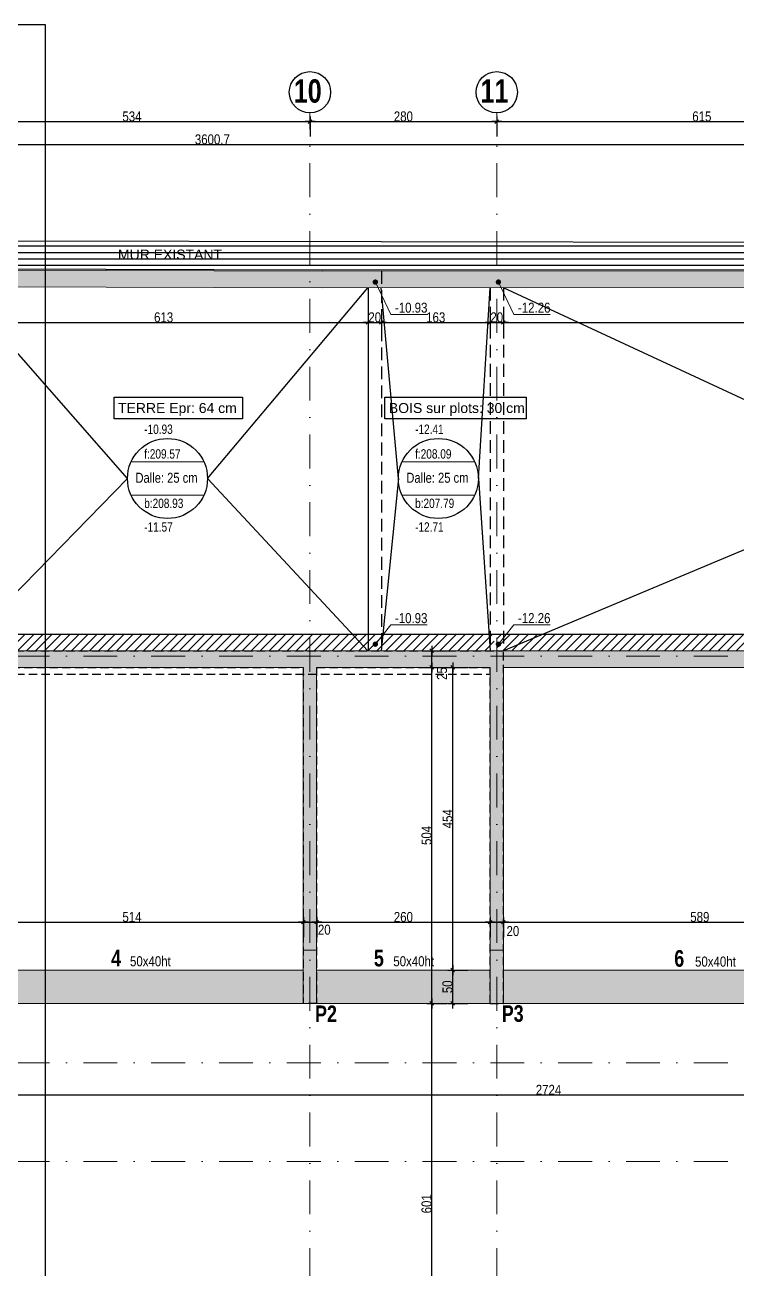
# Model space of a CAD drawing. Header units: centimetres. Extents: x 27441 to 36330, y -3271 to 929.
# Drawn here: x 31793 to 32861, y -937 to 929 of the extents above; entities that cross this region are included whole.
import ezdxf
from ezdxf.enums import TextEntityAlignment as Align

# ---------------------------------------------------------------- set-up
doc = ezdxf.new("R2010")
doc.units = ezdxf.units.CM
doc.header["$PDMODE"] = 1
doc.header["$PDSIZE"] = -2
doc.linetypes.add('CACHEX2', pattern=[19.05, 12.7, -6.35])
doc.linetypes.add('TIRETPTX2', pattern=[50.8, 25.4, -12.7, 0, -12.7])
for name, color, linetype in [('01_cote_gen', 4, 'Continuous'), ('01_linteaux', 2, 'Continuous'), ('01_murs_sup', 2, 'CACHEX2'), ('01_poch_BN', 9, 'Continuous'), ('01_poch_murs', 253, 'Continuous'), ('01_poch_poteaux', 250, 'Continuous'), ('01_texte', 230, 'Continuous'), ('AA_COTES', 2, 'Continuous')]:
    doc.layers.add(name, color=color, linetype=linetype)
for name, color, linetype, lineweight in [('01_murs_coup', 5, 'Continuous', 60), ('01_PIEUX', 5, 'Continuous', 60), ('01_tram_axes', 2, 'TIRETPTX2', 9)]:
    doc.layers.add(name, color=color, linetype=linetype, lineweight=lineweight)
doc.styles.add('ARIAL NA', font='ARIALN.TTF')
doc.styles.add('Arial Narrow', font='ARIALN.TTF')
doc.styles.add('Eurostile', font='')
doc.styles.add('impact', font='impact.ttf')
doc.styles.add('MATTE_TXT', font='arial.ttf')
doc.styles.add('STYLE2', font='ARIALN.TTF')
doc.styles.get('Eurostile').set_extended_font_data('Eurostile')
doc.dimstyles.new('JB50', dxfattribs={"dimscale": 0.1, "dimtxt": 150, "dimasz": 15, "dimexe": 0.1, "dimexo": 0.1, "dimgap": 0.09, "dimtad": 1, "dimdec": 1, "dimdsep": 46, "dimtxsty": 'STYLE2', "dimblk1": 'BOND_G', "dimblk2": 'BOND_D', "dimsah": 1, "dimcen": 1.5, "dimdle": 0.01, "dimse1": 1, "dimse2": 1, "dimclrd": 4, "dimclre": 2, "dimclrt": 6, "dimazin": 2, "dimtfac": 2.333333, "dimtdec": 1, "dimtix": 1, "dimtmove": 2, "dimatfit": 3, "dimldrblk": 'BOND_G', "dimfxl": 1, "dimtolj": 1, "dimtzin": 0, "dimarcsym": 0})

# ---------------------------------------------------------------- blocks, each defined once
blk = doc.blocks.new('BOND_G')
at = {"layer": 'AA_COTES', "color": 0}
for p, q in [((0, -5), (0, 15)), ((5, 0), (-5, 0)), ((1.8, 1.8), (-1.8, -1.8))]:
    blk.add_line(p, q, dxfattribs=at)
blk = doc.blocks.new('BOND_D')
at = {"layer": 'AA_COTES', "color": 0}
for p, q in [((5, 0), (-5, 0)), ((-1.8, -1.8), (1.8, 1.8)), ((0, 5), (0, -15))]:
    blk.add_line(p, q, dxfattribs=at)
blk = doc.blocks.new('*D956')
at = {"layer": '01_cote_gen', "color": 4, "lineweight": -2, "transparency": 16777216}
blk.add_line((32502.5, 784.3), (33114.5, 784.3), dxfattribs=at)
at = {"layer": 'Defpoints', "color": 0, "lineweight": 0, "transparency": 16777216}
for p in [(33116, 784.3), (32501, 705), (33116, 681.3)]:
    blk.add_point(p, dxfattribs=at)
at = {"layer": '01_cote_gen', "color": 4, "lineweight": -2, "transparency": 16777216, "xscale": 1.5, "yscale": 1.5, "zscale": 1.5, "rotation": 180}
blk.add_blockref('BOND_G', (32501, 784.3), dxfattribs=at)
at = {"layer": '01_cote_gen', "color": 4, "lineweight": -2, "transparency": 16777216, "xscale": 1.5, "yscale": 1.5, "zscale": 1.5}
blk.add_blockref('BOND_D', (33116, 784.3), dxfattribs=at)
at = {"layer": '01_cote_gen', "color": 6, "transparency": 16777216, "insert": (32808.5, 791.9), "char_height": 15, "attachment_point": 5, "style": 'STYLE2'}
blk.add_mtext('\\A1;615', dxfattribs=at)
blk = doc.blocks.new('*D957')
at = {"layer": '01_cote_gen', "color": 4, "lineweight": -2, "transparency": 16777216}
blk.add_line((32222.5, 784.3), (32499.5, 784.3), dxfattribs=at)
at = {"layer": 'Defpoints', "color": 0, "lineweight": 0, "transparency": 16777216}
for p in [(32501, 784.3), (32221, 709.7), (32501, 709.7)]:
    blk.add_point(p, dxfattribs=at)
at = {"layer": '01_cote_gen', "color": 4, "lineweight": -2, "transparency": 16777216, "xscale": 1.5, "yscale": 1.5, "zscale": 1.5, "rotation": 180}
blk.add_blockref('BOND_G', (32221, 784.3), dxfattribs=at)
at = {"layer": '01_cote_gen', "color": 4, "lineweight": -2, "transparency": 16777216, "xscale": 1.5, "yscale": 1.5, "zscale": 1.5}
blk.add_blockref('BOND_D', (32501, 784.3), dxfattribs=at)
at = {"layer": '01_cote_gen', "color": 6, "transparency": 16777216, "insert": (32361, 791.9), "char_height": 15, "attachment_point": 5, "style": 'STYLE2'}
blk.add_mtext('\\A1;280', dxfattribs=at)
blk = doc.blocks.new('*D958')
at = {"layer": '01_cote_gen', "color": 4, "lineweight": -2, "transparency": 16777216}
blk.add_line((31688.5, 784.3), (32219.5, 784.3), dxfattribs=at)
at = {"layer": 'Defpoints', "color": 0, "lineweight": 0, "transparency": 16777216}
for p in [(32221, 784.3), (31687, 669.5), (32221, 669.5)]:
    blk.add_point(p, dxfattribs=at)
at = {"layer": '01_cote_gen', "color": 4, "lineweight": -2, "transparency": 16777216, "xscale": 1.5, "yscale": 1.5, "zscale": 1.5, "rotation": 180}
blk.add_blockref('BOND_G', (31687, 784.3), dxfattribs=at)
at = {"layer": '01_cote_gen', "color": 4, "lineweight": -2, "transparency": 16777216, "xscale": 1.5, "yscale": 1.5, "zscale": 1.5}
blk.add_blockref('BOND_D', (32221, 784.3), dxfattribs=at)
at = {"layer": '01_cote_gen', "color": 6, "transparency": 16777216, "insert": (31954, 791.9), "char_height": 15, "attachment_point": 5, "style": 'STYLE2'}
blk.add_mtext('\\A1;534', dxfattribs=at)
blk = doc.blocks.new('*D975')
at = {"layer": '01_cote_gen', "color": 4, "lineweight": -2, "transparency": 16777216}
blk.add_line((30275.8, 749.9), (33873.5, 749.9), dxfattribs=at)
at = {"layer": 'Defpoints', "color": 0, "lineweight": 0, "transparency": 16777216}
for p in [(33875, 749.9), (30274.3, 562), (33875, 560.8)]:
    blk.add_point(p, dxfattribs=at)
at = {"layer": '01_cote_gen', "color": 4, "lineweight": -2, "transparency": 16777216, "xscale": 1.5, "yscale": 1.5, "zscale": 1.5, "rotation": 180}
blk.add_blockref('BOND_G', (30274.3, 749.9), dxfattribs=at)
at = {"layer": '01_cote_gen', "color": 4, "lineweight": -2, "transparency": 16777216, "xscale": 1.5, "yscale": 1.5, "zscale": 1.5}
blk.add_blockref('BOND_D', (33875, 749.9), dxfattribs=at)
at = {"layer": '01_cote_gen', "color": 6, "lineweight": 0, "transparency": 16777216, "insert": (32074.6, 757.5), "char_height": 15, "attachment_point": 5, "style": 'STYLE2'}
blk.add_mtext('\\A1;3600.7', dxfattribs=at)
blk = doc.blocks.new('*D986')
at = {"layer": '01_cote_gen', "color": 4, "lineweight": -2, "transparency": 16777216}
blk.add_line((31696.5, 482.9), (32306.5, 482.9), dxfattribs=at)
at = {"layer": 'Defpoints', "color": 0, "lineweight": 0, "transparency": 16777216}
for p in [(32308, 482.9), (31695, 443.7), (32308, 412.5)]:
    blk.add_point(p, dxfattribs=at)
at = {"layer": '01_cote_gen', "color": 4, "lineweight": -2, "transparency": 16777216, "xscale": 1.5, "yscale": 1.5, "zscale": 1.5, "rotation": 180}
blk.add_blockref('BOND_G', (31695, 482.9), dxfattribs=at)
at = {"layer": '01_cote_gen', "color": 4, "lineweight": -2, "transparency": 16777216, "xscale": 1.5, "yscale": 1.5, "zscale": 1.5}
blk.add_blockref('BOND_D', (32308, 482.9), dxfattribs=at)
at = {"layer": '01_cote_gen', "color": 6, "lineweight": 0, "transparency": 16777216, "insert": (32001.5, 490.6), "char_height": 15, "attachment_point": 5, "style": 'STYLE2'}
blk.add_mtext('\\A1;613', dxfattribs=at)
blk = doc.blocks.new('*D987')
at = {"layer": '01_cote_gen', "color": 4, "lineweight": -2, "transparency": 16777216}
blk.add_line((32309.5, 482.9), (32326.5, 482.9), dxfattribs=at)
at = {"layer": 'Defpoints', "color": 0, "lineweight": 0, "transparency": 16777216}
for p in [(32328, 482.9), (32308, 412.5), (32328, 391.7)]:
    blk.add_point(p, dxfattribs=at)
at = {"layer": '01_cote_gen', "color": 4, "lineweight": -2, "transparency": 16777216, "xscale": 1.5, "yscale": 1.5, "zscale": 1.5, "rotation": 180}
blk.add_blockref('BOND_G', (32308, 482.9), dxfattribs=at)
at = {"layer": '01_cote_gen', "color": 4, "lineweight": -2, "transparency": 16777216, "xscale": 1.5, "yscale": 1.5, "zscale": 1.5}
blk.add_blockref('BOND_D', (32328, 482.9), dxfattribs=at)
at = {"layer": '01_cote_gen', "color": 6, "lineweight": 0, "transparency": 16777216, "insert": (32318, 490.6), "char_height": 15, "attachment_point": 5, "style": 'STYLE2'}
blk.add_mtext('\\A1;20', dxfattribs=at)
blk = doc.blocks.new('*D988')
at = {"layer": '01_cote_gen', "color": 4, "lineweight": -2, "transparency": 16777216}
blk.add_line((32329.5, 482.9), (32489.5, 482.9), dxfattribs=at)
at = {"layer": 'Defpoints', "color": 0, "lineweight": 0, "transparency": 16777216}
for p in [(32491, 482.9), (32328, 454.1), (32491, 445.8)]:
    blk.add_point(p, dxfattribs=at)
at = {"layer": '01_cote_gen', "color": 4, "lineweight": -2, "transparency": 16777216, "xscale": 1.5, "yscale": 1.5, "zscale": 1.5, "rotation": 180}
blk.add_blockref('BOND_G', (32328, 482.9), dxfattribs=at)
at = {"layer": '01_cote_gen', "color": 4, "lineweight": -2, "transparency": 16777216, "xscale": 1.5, "yscale": 1.5, "zscale": 1.5}
blk.add_blockref('BOND_D', (32491, 482.9), dxfattribs=at)
at = {"layer": '01_cote_gen', "color": 6, "lineweight": 0, "transparency": 16777216, "insert": (32409.5, 490.6), "char_height": 15, "attachment_point": 5, "style": 'STYLE2'}
blk.add_mtext('\\A1;163', dxfattribs=at)
blk = doc.blocks.new('*D989')
at = {"layer": '01_cote_gen', "color": 4, "lineweight": -2, "transparency": 16777216}
blk.add_line((32492.5, 482.9), (32509.5, 482.9), dxfattribs=at)
at = {"layer": 'Defpoints', "color": 0, "lineweight": 0, "transparency": 16777216}
for p in [(32511, 482.9), (32491, 453.6), (32511, 453.6)]:
    blk.add_point(p, dxfattribs=at)
at = {"layer": '01_cote_gen', "color": 4, "lineweight": -2, "transparency": 16777216, "xscale": 1.5, "yscale": 1.5, "zscale": 1.5, "rotation": 180}
blk.add_blockref('BOND_G', (32491, 482.9), dxfattribs=at)
at = {"layer": '01_cote_gen', "color": 4, "lineweight": -2, "transparency": 16777216, "xscale": 1.5, "yscale": 1.5, "zscale": 1.5}
blk.add_blockref('BOND_D', (32511, 482.9), dxfattribs=at)
at = {"layer": '01_cote_gen', "color": 6, "lineweight": 0, "transparency": 16777216, "insert": (32501, 490.6), "char_height": 15, "attachment_point": 5, "style": 'STYLE2'}
blk.add_mtext('\\A1;20', dxfattribs=at)
blk = doc.blocks.new('*D990')
at = {"layer": '01_cote_gen', "color": 4, "lineweight": -2, "transparency": 16777216}
blk.add_line((32512.5, 482.9), (33857.5, 482.9), dxfattribs=at)
at = {"layer": 'Defpoints', "color": 0, "lineweight": 0, "transparency": 16777216}
for p in [(33859, 482.9), (32511, 439.8), (33859, 439.8)]:
    blk.add_point(p, dxfattribs=at)
at = {"layer": '01_cote_gen', "color": 4, "lineweight": -2, "transparency": 16777216, "xscale": 1.5, "yscale": 1.5, "zscale": 1.5, "rotation": 180}
blk.add_blockref('BOND_G', (32511, 482.9), dxfattribs=at)
at = {"layer": '01_cote_gen', "color": 4, "lineweight": -2, "transparency": 16777216, "xscale": 1.5, "yscale": 1.5, "zscale": 1.5}
blk.add_blockref('BOND_D', (33859, 482.9), dxfattribs=at)
at = {"layer": '01_cote_gen', "color": 6, "lineweight": 0, "transparency": 16777216, "insert": (33185, 490.6), "char_height": 15, "attachment_point": 5, "style": 'STYLE2'}
blk.add_mtext('\\A1;1348', dxfattribs=at)
blk = doc.blocks.new('*D795')
at = {"layer": '01_cote_gen', "color": 4, "lineweight": -2, "transparency": 16777216}
blk.add_line((31698.5, -416.5), (32209.5, -416.5), dxfattribs=at)
at = {"layer": 'Defpoints', "color": 0, "lineweight": 0, "transparency": 16777216}
for p in [(32211, -416.5), (31697, -431.6), (32211, -484)]:
    blk.add_point(p, dxfattribs=at)
at = {"layer": '01_cote_gen', "color": 4, "lineweight": -2, "transparency": 16777216, "xscale": 1.5, "yscale": 1.5, "zscale": 1.5, "rotation": 180}
blk.add_blockref('BOND_G', (31697, -416.5), dxfattribs=at)
at = {"layer": '01_cote_gen', "color": 4, "lineweight": -2, "transparency": 16777216, "xscale": 1.5, "yscale": 1.5, "zscale": 1.5}
blk.add_blockref('BOND_D', (32211, -416.5), dxfattribs=at)
at = {"layer": '01_cote_gen', "color": 6, "lineweight": 0, "transparency": 16777216, "insert": (31954, -408.8), "char_height": 15, "attachment_point": 5, "style": 'STYLE2'}
blk.add_mtext('\\A1;514', dxfattribs=at)
blk = doc.blocks.new('*D796')
at = {"layer": '01_cote_gen', "color": 4, "lineweight": -2, "transparency": 16777216}
blk.add_line((32212.5, -416.5), (32229.5, -416.5), dxfattribs=at)
at = {"layer": 'Defpoints', "color": 0, "lineweight": 0, "transparency": 16777216}
for p in [(32231, -416.5), (32211, -484), (32231, -481.7)]:
    blk.add_point(p, dxfattribs=at)
at = {"layer": '01_cote_gen', "color": 4, "lineweight": -2, "transparency": 16777216, "xscale": 1.5, "yscale": 1.5, "zscale": 1.5, "rotation": 180}
blk.add_blockref('BOND_G', (32211, -416.5), dxfattribs=at)
at = {"layer": '01_cote_gen', "color": 4, "lineweight": -2, "transparency": 16777216, "xscale": 1.5, "yscale": 1.5, "zscale": 1.5}
blk.add_blockref('BOND_D', (32231, -416.5), dxfattribs=at)
at = {"layer": '01_cote_gen', "color": 6, "lineweight": 0, "transparency": 16777216, "insert": (32242.4, -427.8), "char_height": 15, "attachment_point": 5, "style": 'STYLE2'}
blk.add_mtext('\\A1;20', dxfattribs=at)
blk = doc.blocks.new('*D797')
at = {"layer": '01_cote_gen', "color": 4, "lineweight": -2, "transparency": 16777216}
blk.add_line((32232.5, -416.5), (32489.5, -416.5), dxfattribs=at)
at = {"layer": 'Defpoints', "color": 0, "lineweight": 0, "transparency": 16777216}
for p in [(32491, -416.5), (32231, -481.7), (32491, -488.7)]:
    blk.add_point(p, dxfattribs=at)
at = {"layer": '01_cote_gen', "color": 4, "lineweight": -2, "transparency": 16777216, "xscale": 1.5, "yscale": 1.5, "zscale": 1.5, "rotation": 180}
blk.add_blockref('BOND_G', (32231, -416.5), dxfattribs=at)
at = {"layer": '01_cote_gen', "color": 4, "lineweight": -2, "transparency": 16777216, "xscale": 1.5, "yscale": 1.5, "zscale": 1.5}
blk.add_blockref('BOND_D', (32491, -416.5), dxfattribs=at)
at = {"layer": '01_cote_gen', "color": 6, "lineweight": 0, "transparency": 16777216, "insert": (32361, -408.8), "char_height": 15, "attachment_point": 5, "style": 'STYLE2'}
blk.add_mtext('\\A1;260', dxfattribs=at)
blk = doc.blocks.new('*D798')
at = {"layer": '01_cote_gen', "color": 4, "lineweight": -2, "transparency": 16777216}
blk.add_line((32492.5, -416.5), (32509.5, -416.5), dxfattribs=at)
at = {"layer": 'Defpoints', "color": 0, "lineweight": 0, "transparency": 16777216}
for p in [(32511, -416.5), (32491, -488.7), (32511, -494.5)]:
    blk.add_point(p, dxfattribs=at)
at = {"layer": '01_cote_gen', "color": 4, "lineweight": -2, "transparency": 16777216, "xscale": 1.5, "yscale": 1.5, "zscale": 1.5, "rotation": 180}
blk.add_blockref('BOND_G', (32491, -416.5), dxfattribs=at)
at = {"layer": '01_cote_gen', "color": 4, "lineweight": -2, "transparency": 16777216, "xscale": 1.5, "yscale": 1.5, "zscale": 1.5}
blk.add_blockref('BOND_D', (32511, -416.5), dxfattribs=at)
at = {"layer": '01_cote_gen', "color": 6, "lineweight": 0, "transparency": 16777216, "insert": (32525.2, -429.9), "char_height": 15, "attachment_point": 5, "style": 'STYLE2'}
blk.add_mtext('\\A1;20', dxfattribs=at)
blk = doc.blocks.new('*D799')
at = {"layer": '01_cote_gen', "color": 4, "lineweight": -2, "transparency": 16777216}
blk.add_line((32512.5, -416.5), (33098.5, -416.5), dxfattribs=at)
at = {"layer": 'Defpoints', "color": 0, "lineweight": 0, "transparency": 16777216}
for p in [(33100, -416.5), (33100, -434.7), (32511, -494.5)]:
    blk.add_point(p, dxfattribs=at)
at = {"layer": '01_cote_gen', "color": 4, "lineweight": -2, "transparency": 16777216, "xscale": 1.5, "yscale": 1.5, "zscale": 1.5, "rotation": 180}
blk.add_blockref('BOND_G', (32511, -416.5), dxfattribs=at)
at = {"layer": '01_cote_gen', "color": 4, "lineweight": -2, "transparency": 16777216, "xscale": 1.5, "yscale": 1.5, "zscale": 1.5}
blk.add_blockref('BOND_D', (33100, -416.5), dxfattribs=at)
at = {"layer": '01_cote_gen', "color": 6, "lineweight": 0, "transparency": 16777216, "insert": (32805.5, -408.8), "char_height": 15, "attachment_point": 5, "style": 'STYLE2'}
blk.add_mtext('\\A1;589', dxfattribs=at)
blk = doc.blocks.new('*D858')
at = {"layer": '01_cote_gen', "color": 4, "lineweight": -2, "transparency": 16777216}
blk.add_line((32403.5, -1137.9), (32403.5, -539.9), dxfattribs=at)
at = {"layer": 'Defpoints', "color": 0, "lineweight": 0, "transparency": 16777216}
for p in [(32403.5, -538.4), (32558.6, -538.4), (32542.6, -1139.4)]:
    blk.add_point(p, dxfattribs=at)
at = {"layer": '01_cote_gen', "color": 4, "lineweight": -2, "transparency": 16777216, "xscale": 1.5, "yscale": 1.5, "zscale": 1.5}
for name, p, rotation in [('BOND_D', (32403.5, -538.4), 90), ('BOND_G', (32403.5, -1139.4), 270)]:
    blk.add_blockref(name, p, dxfattribs=dict(at, rotation=rotation))
at = {"layer": '01_cote_gen', "color": 6, "lineweight": 0, "transparency": 16777216, "insert": (32395.8, -838.9), "char_height": 15, "attachment_point": 5, "rotation": 90, "style": 'STYLE2'}
blk.add_mtext('\\A1;601', dxfattribs=at)
blk = doc.blocks.new('*D859')
at = {"layer": '01_cote_gen', "color": 4, "lineweight": -2, "transparency": 16777216}
blk.add_line((32403.5, -536.9), (32403.5, -35.9), dxfattribs=at)
at = {"layer": 'Defpoints', "color": 0, "lineweight": 0, "transparency": 16777216}
for p in [(32403.5, -34.4), (32440, -34.4), (32426, -538.4)]:
    blk.add_point(p, dxfattribs=at)
at = {"layer": '01_cote_gen', "color": 4, "lineweight": -2, "transparency": 16777216, "xscale": 1.5, "yscale": 1.5, "zscale": 1.5}
for name, p, rotation in [('BOND_D', (32403.5, -34.4), 90), ('BOND_G', (32403.5, -538.4), 270)]:
    blk.add_blockref(name, p, dxfattribs=dict(at, rotation=rotation))
at = {"layer": '01_cote_gen', "color": 6, "lineweight": 0, "transparency": 16777216, "insert": (32395.8, -286.4), "char_height": 15, "attachment_point": 5, "rotation": 90, "style": 'STYLE2'}
blk.add_mtext('\\A1;504', dxfattribs=at)
blk = doc.blocks.new('*D860')
at = {"layer": '01_cote_gen', "color": 4, "lineweight": -2, "transparency": 16777216}
blk.add_line((32434.9, -536.9), (32434.9, -489.9), dxfattribs=at)
at = {"layer": 'Defpoints', "color": 0, "lineweight": 0, "transparency": 16777216}
for p in [(32434.9, -488.4), (32450.9, -488.4), (32426, -538.4)]:
    blk.add_point(p, dxfattribs=at)
at = {"layer": '01_cote_gen', "color": 4, "lineweight": -2, "transparency": 16777216, "xscale": 1.5, "yscale": 1.5, "zscale": 1.5}
for name, p, rotation in [('BOND_D', (32434.9, -488.4), 90), ('BOND_G', (32434.9, -538.4), 270)]:
    blk.add_blockref(name, p, dxfattribs=dict(at, rotation=rotation))
at = {"layer": '01_cote_gen', "color": 6, "lineweight": 0, "transparency": 16777216, "insert": (32427.2, -513.4), "char_height": 15, "attachment_point": 5, "rotation": 90, "style": 'STYLE2'}
blk.add_mtext('\\A1;50', dxfattribs=at)
blk = doc.blocks.new('*D861')
at = {"layer": '01_cote_gen', "color": 4, "lineweight": -2, "transparency": 16777216}
blk.add_line((32434.9, -486.9), (32434.9, -35.9), dxfattribs=at)
at = {"layer": 'Defpoints', "color": 0, "lineweight": 0, "transparency": 16777216}
for p in [(32426, -34.4), (32434.9, -34.4), (32560, -488.4)]:
    blk.add_point(p, dxfattribs=at)
at = {"layer": '01_cote_gen', "color": 4, "lineweight": -2, "transparency": 16777216, "xscale": 1.5, "yscale": 1.5, "zscale": 1.5}
for name, p, rotation in [('BOND_D', (32434.9, -34.4), 90), ('BOND_G', (32434.9, -488.4), 270)]:
    blk.add_blockref(name, p, dxfattribs=dict(at, rotation=rotation))
at = {"layer": '01_cote_gen', "color": 6, "lineweight": 0, "transparency": 16777216, "insert": (32427.3, -261.4), "char_height": 15, "attachment_point": 5, "rotation": 90, "style": 'STYLE2'}
blk.add_mtext('\\A1;454', dxfattribs=at)
blk = doc.blocks.new('*D865')
at = {"layer": '01_cote_gen', "color": 4, "lineweight": -2, "transparency": 16777216}
blk.add_line((32403.5, -32.9), (32403.5, -10.9), dxfattribs=at)
at = {"layer": 'Defpoints', "color": 0, "lineweight": 0, "transparency": 16777216}
for p in [(32403.5, -9.4), (32411, -9.4), (32411, -34.4)]:
    blk.add_point(p, dxfattribs=at)
at = {"layer": '01_cote_gen', "color": 4, "lineweight": -2, "transparency": 16777216, "xscale": 1.5, "yscale": 1.5, "zscale": 1.5}
for name, p, rotation in [('BOND_D', (32403.5, -9.4), 90), ('BOND_G', (32403.5, -34.4), 270)]:
    blk.add_blockref(name, p, dxfattribs=dict(at, rotation=rotation))
at = {"layer": '01_cote_gen', "color": 6, "lineweight": 0, "transparency": 16777216, "insert": (32418.9, -43.6), "char_height": 15, "attachment_point": 5, "rotation": 90, "style": 'STYLE2'}
blk.add_mtext('\\A1;25', dxfattribs=at)
blk = doc.blocks.new('*D1123')
at = {"layer": '01_cote_gen', "color": 4, "lineweight": -2, "transparency": 16777216}
blk.add_line((31152.5, -675.6), (33873.5, -675.6), dxfattribs=at)
at = {"layer": 'Defpoints', "color": 0, "lineweight": 0, "transparency": 16777216}
for p in [(33875, -675.6), (33875, -691.3), (31151, -725.7)]:
    blk.add_point(p, dxfattribs=at)
at = {"layer": '01_cote_gen', "color": 4, "lineweight": -2, "transparency": 16777216, "xscale": 1.5, "yscale": 1.5, "zscale": 1.5, "rotation": 180}
blk.add_blockref('BOND_G', (31151, -675.6), dxfattribs=at)
at = {"layer": '01_cote_gen', "color": 4, "lineweight": -2, "transparency": 16777216, "xscale": 1.5, "yscale": 1.5, "zscale": 1.5}
blk.add_blockref('BOND_D', (33875, -675.6), dxfattribs=at)
at = {"layer": '01_cote_gen', "color": 6, "lineweight": 0, "transparency": 16777216, "insert": (32578.6, -668), "char_height": 15, "attachment_point": 5, "style": 'STYLE2'}
blk.add_mtext('\\A1;2724', dxfattribs=at)

msp = doc.modelspace()

# ---------------------------------------------------------------- hatches: boundary and pattern name
at = {"layer": '01_murs_sup'}
h = msp.add_hatch(dxfattribs=at)
h.set_pattern_fill('DASH', color=256, scale=2.5, angle=135)
h.set_pattern_definition([(135, (12346.688, -5044.477), (-11.22532, 9e-16), [7.9375, -7.9375])])
h.paths.add_polyline_path([(32230.97, -44.36), (32210.97, -44.36), (32210.97, -538.36), (32230.97, -538.36)])
h.paths.add_polyline_path([(31696.97, -44.36), (31676.97, -44.36), (31676.97, -538.36), (31696.97, -538.36)])
h.paths.add_polyline_path([(31150.97, -44.36), (31130.97, -44.36), (31130.97, -538.36), (31150.97, -538.36)])
at = {"layer": '01_poch_BN', "lineweight": 0}
h = msp.add_hatch(color=256, dxfattribs=at)
h.dxf.hatch_style = 1
h.paths.add_polyline_path([(31676.97, -488.36), (31150.97, -488.36), (31150.97, -538.36), (31676.97, -538.36)])
h.paths.add_polyline_path([(32210.97, -488.36), (31696.97, -488.36), (31696.97, -538.36), (32210.97, -538.36)])
h.paths.add_polyline_path([(32490.97, -488.36), (32230.97, -488.36), (32230.97, -538.36), (32490.97, -538.36)])
h.paths.add_polyline_path([(33099.98, -488.36), (32510.97, -488.36), (32510.97, -538.36), (33099.98, -538.36)])
h.paths.add_polyline_path([(33854.97, -488.36), (33124.98, -488.36), (33124.98, -538.36), (33854.97, -538.36)])
at = {"layer": '01_poch_murs'}
h = msp.add_hatch(dxfattribs=at)
h.set_pattern_fill('ANSI31', color=256, scale=3, angle=135)
h.set_pattern_definition([(180, (15071.318, -278.629), (-2e-15, -9.525), [])])
h.paths.add_polyline_path([(30264.37, 605.13), (29685.37, 602.63), (29685.37, 560.9), (30058.42, 563.53), (30264.37, 563.95)])
h.paths.add_polyline_path([(30282.37, 605.21), (30264.37, 605.13), (30264.37, 563.95), (30282.37, 563.99)])
h.paths.add_polyline_path([(30861.37, 606.34), (30634.42, 606.73), (30282.37, 605.21), (30282.37, 563.99), (30566.42, 564.57), (30861.37, 564.57)])
h.paths.add_polyline_path([(31140.97, 605.87), (30861.37, 606.34), (30861.37, 564.57), (31140.97, 564.57)])
h.paths.add_polyline_path([(31686.97, 604.95), (31140.97, 605.87), (31140.97, 564.57), (31401.59, 564.57), (31686.97, 563.63)])
h.paths.add_polyline_path([(32220.97, 604.04), (31686.97, 604.95), (31686.97, 563.63), (32220.97, 561.87)])
h.paths.add_polyline_path([(32500.97, 603.57), (32220.97, 604.04), (32220.97, 561.87), (32239.32, 561.81), (32500.97, 562.01)])
h.paths.add_polyline_path([(33116.27, 602.53), (32500.97, 603.57), (32500.97, 562.01), (33116.27, 562.46)])
h.paths.add_polyline_path([(33263.97, 602.28), (33116.27, 602.53), (33116.27, 562.46), (33263.97, 562.57)])
h.paths.add_polyline_path([(33866.97, 602.71), (33478.03, 601.92), (33263.97, 602.28), (33263.97, 562.57), (33315.62, 562.61), (33866.97, 562.8)])
h.paths.add_polyline_path([(34480.97, 603.97), (33884.97, 602.75), (33884.97, 562.81), (34480.97, 563.02)])
h.paths.add_polyline_path([(33884.97, 602.75), (33866.97, 602.71), (33866.97, 562.8), (33884.97, 562.81)])
h.paths.add_polyline_path([(34530.97, 604.07), (34480.97, 603.97), (34480.97, 563.02), (34530.97, 563.04)])
h.paths.add_polyline_path([(34904.97, 604.69), (34833.92, 604.69), (34530.97, 604.07), (34530.97, 563.04), (34904.97, 563.17)])
h.paths.add_polyline_path([(35504.93, 604.36), (35252.42, 604.69), (34904.97, 604.69), (34904.97, 563.17), (35261.51, 563.3), (35504.93, 562.14)])
h.paths.add_polyline_path([(36014.93, 603.69), (35504.93, 604.36), (35504.93, 562.14), (36014.93, 559.71)])
h.paths.add_polyline_path([(36192.56, 603.46), (36014.93, 603.69), (36014.93, 559.71), (36192.43, 558.86)])
h.paths.add_polyline_path([(31929.23, 573.16), (32092.99, 573.16), (32092.99, 596.43), (31929.23, 596.43)], flags=24)
h.paths.add_polyline_path([(34640.44, 573.16), (34804.2, 573.16), (34804.2, 596.43), (34640.44, 596.43)], flags=24)
h = msp.add_hatch(dxfattribs=at)
h.set_pattern_fill('ANSI31', color=256, scale=3, angle=135)
h.set_pattern_definition([(180, (15071.318, -278.629), (-2e-15, -9.525), [])])
h.paths.add_polyline_path([(30264.37, 605.13), (29685.37, 602.63), (29685.37, 560.9), (30058.42, 563.53), (30264.37, 563.95)])
h.paths.add_polyline_path([(30282.37, 605.21), (30264.37, 605.13), (30264.37, 563.95), (30282.37, 563.99)])
h.paths.add_polyline_path([(30861.37, 606.34), (30634.42, 606.73), (30282.37, 605.21), (30282.37, 563.99), (30566.42, 564.57), (30861.37, 564.57)])
h.paths.add_polyline_path([(31140.97, 605.87), (30861.37, 606.34), (30861.37, 564.57), (31140.97, 564.57)])
h.paths.add_polyline_path([(31686.97, 604.95), (31140.97, 605.87), (31140.97, 564.57), (31401.59, 564.57), (31686.97, 563.63)])
h.paths.add_polyline_path([(32220.97, 604.04), (31686.97, 604.95), (31686.97, 563.63), (32220.97, 561.87)])
h.paths.add_polyline_path([(32500.97, 603.57), (32220.97, 604.04), (32220.97, 561.87), (32239.32, 561.81), (32500.97, 562.01)])
h.paths.add_polyline_path([(33116.27, 602.53), (32500.97, 603.57), (32500.97, 562.01), (33116.27, 562.46)])
h.paths.add_polyline_path([(33263.97, 602.28), (33116.27, 602.53), (33116.27, 562.46), (33263.97, 562.57)])
h.paths.add_polyline_path([(33866.97, 602.71), (33478.03, 601.92), (33263.97, 602.28), (33263.97, 562.57), (33315.62, 562.61), (33866.97, 562.8)])
h.paths.add_polyline_path([(34480.97, 603.97), (33884.97, 602.75), (33884.97, 562.81), (34480.97, 563.02)])
h.paths.add_polyline_path([(33884.97, 602.75), (33866.97, 602.71), (33866.97, 562.8), (33884.97, 562.81)])
h.paths.add_polyline_path([(34530.97, 604.07), (34480.97, 603.97), (34480.97, 563.02), (34530.97, 563.04)])
h.paths.add_polyline_path([(34904.97, 604.69), (34833.92, 604.69), (34530.97, 604.07), (34530.97, 563.04), (34904.97, 563.17)])
h.paths.add_polyline_path([(35504.93, 604.36), (35252.42, 604.69), (34904.97, 604.69), (34904.97, 563.17), (35261.51, 563.3), (35504.93, 562.14)])
h.paths.add_polyline_path([(36014.93, 603.69), (35504.93, 604.36), (35504.93, 562.14), (36014.93, 559.71)])
h.paths.add_polyline_path([(36192.56, 603.46), (36014.93, 603.69), (36014.93, 559.71), (36192.43, 558.86)])
h.paths.add_polyline_path([(31929.23, 573.16), (32092.99, 573.16), (32092.99, 596.43), (31929.23, 596.43)], flags=24)
h.paths.add_polyline_path([(34640.44, 573.16), (34804.2, 573.16), (34804.2, 596.43), (34640.44, 596.43)], flags=24)
h = msp.add_hatch(color=256, dxfattribs=at)
h.dxf.hatch_style = 1
h.paths.add_polyline_path([(33874.96, 560.81), (33315.62, 560.61), (32239.31, 559.81), (31401.59, 562.57), (30566.42, 562.57), (30274.26, 561.97), (30274.31, 536.97), (30566.45, 537.57), (31401.55, 537.57), (32239.28, 534.81), (33315.64, 535.61), (33874.97, 535.81)])
h = msp.add_hatch(color=256, dxfattribs=at)
h.dxf.hatch_style = 1
h.paths.add_polyline_path([(33874.96, 560.81), (33315.62, 560.61), (32239.31, 559.81), (31401.59, 562.57), (30566.42, 562.57), (30274.26, 561.97), (30274.31, 536.97), (30566.45, 537.57), (31401.55, 537.57), (32239.28, 534.81), (33315.64, 535.61), (33874.97, 535.81)])
h = msp.add_hatch(dxfattribs=at)
h.set_pattern_fill('ANSI31', color=256, scale=3)
h.set_pattern_definition([(45, (15071.318, 871.768), (-6.735192, 6.735192), [])])
h.paths.add_polyline_path([(31140.97, 15.64), (28854.45, 15.64), (28854.45, -9.36), (31140.97, -9.36)])
h.paths.add_polyline_path([(31192.04, 15.64), (31140.97, 15.64), (31140.97, -9.36), (31197.43, -9.36)])
h.paths.add_polyline_path([(31292.04, 15.64), (31192.04, 15.64), (31197.43, -9.36), (31297.43, -9.36)])
h.paths.add_polyline_path([(31392.04, 15.64), (31292.04, 15.64), (31297.43, -9.36), (31397.43, -9.36)])
h.paths.add_polyline_path([(31492.04, 15.64), (31392.04, 15.64), (31397.43, -9.36), (31497.43, -9.36)])
h.paths.add_polyline_path([(31592.04, 15.64), (31492.04, 15.64), (31497.43, -9.36), (31597.43, -9.36)])
h.paths.add_polyline_path([(31686.97, 15.64), (31592.04, 15.64), (31597.43, -9.36), (31686.97, -9.36)])
h.paths.add_polyline_path([(31692.04, 15.64), (31686.97, 15.64), (31686.97, -9.36), (31697.43, -9.36)])
h.paths.add_polyline_path([(31792.04, 15.64), (31692.04, 15.64), (31697.43, -9.36), (31797.43, -9.36)])
h.paths.add_polyline_path([(31892.04, 15.64), (31792.04, 15.64), (31797.43, -9.36), (31897.43, -9.36)])
h.paths.add_polyline_path([(31992.04, 15.64), (31892.04, 15.64), (31897.43, -9.36), (31997.43, -9.36)])
h.paths.add_polyline_path([(32092.04, 15.64), (31992.04, 15.64), (31997.43, -9.36), (32097.43, -9.36)])
h.paths.add_polyline_path([(32192.04, 15.64), (32092.04, 15.64), (32097.43, -9.36), (32197.43, -9.36)])
h.paths.add_polyline_path([(32220.97, 15.64), (32192.04, 15.64), (32197.43, -9.36), (32220.97, -9.36)])
h.paths.add_polyline_path([(32292.04, 15.64), (32220.97, 15.64), (32220.97, -9.36), (32297.43, -9.36)])
h.paths.add_polyline_path([(32392.04, 15.64), (32292.04, 15.64), (32297.43, -9.36), (32397.43, -9.36)])
h.paths.add_polyline_path([(32492.04, 15.64), (32392.04, 15.64), (32397.43, -9.36), (32497.31, -9.36), (32497.31, -8.79)])
h.paths.add_polyline_path([(32497.31, 15.64), (32492.04, 15.64), (32497.31, -8.79)], flags=17)
h.paths.add_polyline_path([(32516.75, 15.64), (32500.97, 15.64), (32500.97, -4.66)])
h.paths.add_polyline_path([(33099.18, 15.64), (32516.75, 15.64), (32500.97, -4.66), (32500.97, -9.36), (32510.97, -9.36), (33105.28, -9.36), (33116.27, -9.36), (33116.27, -6.74)])
h.paths.add_polyline_path([(33116.27, 15.64), (33099.18, 15.64), (33116.27, -6.74)], flags=17)
h.paths.add_polyline_path([(33178.19, 15.64), (33118.27, 15.64), (33118.27, -9.36), (33183.59, -9.36)])
h.paths.add_polyline_path([(33263.97, 15.64), (33178.19, 15.64), (33183.59, -9.36), (33263.97, -9.36)])
h.paths.add_polyline_path([(33290.88, 15.64), (33263.97, 15.64), (33263.97, -9.36), (33296.27, -9.36)])
h.paths.add_polyline_path([(33390.88, 15.64), (33290.88, 15.64), (33296.27, -9.36), (33396.27, -9.36)])
h.paths.add_polyline_path([(33490.88, 15.64), (33390.88, 15.64), (33396.27, -9.36), (33496.27, -9.36)])
h.paths.add_polyline_path([(33590.88, 15.64), (33490.88, 15.64), (33496.27, -9.36), (33596.27, -9.36)])
h.paths.add_polyline_path([(33690.88, 15.64), (33590.88, 15.64), (33596.27, -9.36), (33696.27, -9.36)])
h.paths.add_polyline_path([(33790.88, 15.64), (33690.88, 15.64), (33696.27, -9.36), (33796.27, -9.36)])
h.paths.add_polyline_path([(33866.97, 15.64), (33790.88, 15.64), (33796.27, -9.36), (33866.97, -9.36)])
h.paths.add_polyline_path([(33890.88, 15.64), (33884.97, 15.64), (33884.97, -9.36), (33896.27, -9.36)])
h.paths.add_polyline_path([(33990.88, 15.64), (33890.88, 15.64), (33896.27, -9.36), (33996.27, -9.36)])
h.paths.add_polyline_path([(33884.97, 15.64), (33866.97, 15.64), (33866.97, -9.36), (33874.97, -9.36), (33874.97, -17.36), (33876.97, -17.36), (33876.97, -9.36), (33884.97, -9.36)])
h.paths.add_polyline_path([(34090.88, 15.64), (33990.88, 15.64), (33996.27, -9.36), (34096.27, -9.36)])
h.paths.add_polyline_path([(34190.88, 15.64), (34090.88, 15.64), (34096.27, -9.36), (34196.27, -9.36)])
h.paths.add_polyline_path([(34290.88, 15.64), (34190.88, 15.64), (34196.27, -9.36), (34296.27, -9.36)])
h.paths.add_polyline_path([(34390.88, 15.64), (34290.88, 15.64), (34296.27, -9.36), (34396.27, -9.36)])
h.paths.add_polyline_path([(34480.97, 15.64), (34390.88, 15.64), (34396.27, -9.36), (34480.97, -9.36)])
h.paths.add_polyline_path([(34490.88, 15.64), (34480.97, 15.64), (34480.97, -9.36), (34496.27, -9.36)])
h.paths.add_polyline_path([(34590.88, 15.64), (34490.88, 15.64), (34496.27, -9.36), (34596.27, -9.36)])
h.paths.add_polyline_path([(34690.88, 15.64), (34590.88, 15.64), (34596.27, -9.36), (34696.27, -9.36)])
h.paths.add_polyline_path([(34714.97, 15.64), (34690.88, 15.64), (34696.27, -9.36), (34714.97, -9.36)])
at = {"layer": '01_poch_murs', "lineweight": 0}
h = msp.add_hatch(color=256, dxfattribs=at)
h.dxf.hatch_style = 1
h.paths.add_polyline_path([(33874.97, -9.36), (31130.97, -9.36), (31130.97, -875.5), (31150.97, -875.5), (31150.97, -34.36), (31676.97, -34.36), (31676.97, -458.36), (31696.97, -458.36), (31696.97, -34.36), (32210.97, -34.36), (32210.97, -458.36), (32230.97, -458.36), (32230.97, -34.36), (32490.97, -34.36), (32490.97, -458.36), (32510.97, -458.36), (32510.97, -34.36), (33099.98, -34.36), (33099.98, -458.36), (33124.98, -458.36), (33124.98, -34.36), (33854.97, -34.36), (33854.97, -458.36), (33874.97, -458.36)])
at = {"layer": '01_poch_poteaux', "lineweight": 0}
h = msp.add_hatch(color=256, dxfattribs=at)
h.dxf.hatch_style = 1
h.paths.add_polyline_path([(32230.97, -458.36), (32210.97, -458.36), (32210.97, -538.36), (32230.97, -538.36)])
h = msp.add_hatch(color=256, dxfattribs=at)
h.dxf.hatch_style = 1
h.paths.add_polyline_path([(32510.97, -458.36), (32490.97, -458.36), (32490.97, -538.36), (32510.97, -538.36)])

# ---------------------------------------------------------------- linework, layer by layer
at = {"layer": '01_cote_gen'}
for p, q in [((31824.58, 929.31), (27440.72, 929.31)), ((31824.58, -3270.69), (31824.58, 929.31))]:
    msp.add_line(p, q, dxfattribs=at)
at = {"layer": '01_linteaux'}
for p, q in [((33478.03, 601.92), (30634.42, 606.73)), ((33478.03, 601.92), (30634.42, 606.73)), ((31401.59, 564.57), (32239.32, 561.81)), ((32239.32, 561.81), (33315.62, 562.61)), ((32308, 534.86), (32308, -9.36)), ((28855.45, 15.64), (34714.97, 15.64))]:
    msp.add_line(p, q, dxfattribs=at)
at = {"layer": '01_linteaux', "linetype": 'CACHEX2', "ltscale": 1.5}
for p, q in [((32328, 559.88), (32328, -9.36)), ((32490.97, 535), (32490.97, -9.36)), ((32510.97, 535.01), (32510.97, -9.36))]:
    msp.add_line(p, q, dxfattribs=at)
at = {"layer": '01_linteaux', "lineweight": 0}
for p, q in [((31696.97, -488.36), (32210.97, -488.36)), ((32230.97, -488.36), (32490.97, -488.36)), ((33099.98, -488.36), (32510.97, -488.36)), ((31696.97, -538.36), (32210.97, -538.36)), ((32230.97, -538.36), (32490.97, -538.36)), ((33099.98, -538.36), (32510.97, -538.36))]:
    msp.add_line(p, q, dxfattribs=at)
at = {"layer": '01_murs_coup', "linetype": 'Continuous', "lineweight": 5}
for p, q in [((31952.81, 274.07), (32061.83, 274.07)), ((32358.98, 274.07), (32468, 274.07)), ((31952.81, 223.92), (32061.83, 223.92)), ((32358.98, 223.92), (32468, 223.92))]:
    msp.add_line(p, q, dxfattribs=at)
at = {"layer": '01_murs_coup', "lineweight": 18}
for p, q in [((30274.37, -9.36), (32510.97, -9.36)), ((31130.97, -9.36), (33874.97, -9.36)), ((31961.47, -34.36), (32210.97, -34.36)), ((32210.97, -34.36), (32210.97, -538.36)), ((32230.97, -34.36), (32490.97, -34.36)), ((32230.97, -34.36), (32230.97, -533.36)), ((32490.97, -533.36), (32490.97, -34.36)), ((32510.97, -34.36), (33099.98, -34.36)), ((32510.97, -533.36), (32510.97, -34.36))]:
    msp.add_line(p, q, dxfattribs=at)
at = {"layer": '01_murs_coup', "lineweight": 5}
for p, q in [((31696.97, -34.36), (32210.97, -34.36)), ((32210.97, -34.36), (32210.97, -538.36)), ((32230.97, -34.36), (32490.97, -34.36)), ((32230.97, -34.36), (32230.97, -538.36)), ((32490.97, -538.36), (32490.97, -34.36)), ((32510.97, -538.36), (32510.97, -34.36)), ((32210.97, -538.36), (32230.97, -538.36))]:
    msp.add_line(p, q, dxfattribs=at)
at = {"layer": '01_murs_coup', "lineweight": 0}
msp.add_line((32490.97, -538.36), (32510.97, -538.36), dxfattribs=at)
at = {"layer": '01_murs_sup'}
for p, q in [((30274.37, -9.36), (32510.97, -9.36)), ((32510.97, -538.36), (32510.97, -9.36)), ((31696.97, -34.36), (32210.97, -34.36)), ((32210.97, -34.36), (32210.97, -538.36)), ((32230.97, -34.36), (32230.97, -538.36)), ((32230.97, -34.36), (32490.97, -34.36)), ((32490.97, -538.36), (32490.97, -34.36)), ((30294.37, -44.36), (32490.97, -44.36)), ((32230.97, -538.36), (32210.97, -538.36)), ((32490.97, -538.36), (32510.97, -538.36))]:
    msp.add_line(p, q, dxfattribs=at)
at = {"layer": '01_PIEUX', "linetype": 'Continuous', "lineweight": 5}
for p, q in [((31401.59, 562.57), (32239.31, 559.81)), ((32239.32, 559.81), (33315.63, 560.61)), ((31401.5, 537.57), (32239.28, 534.81)), ((32239.28, 534.81), (33315.64, 535.61))]:
    msp.add_line(p, q, dxfattribs=at)
at = {"layer": '01_poch_poteaux', "lineweight": 5}
msp.add_line((32210.97, -458.36), (32230.97, -458.36), dxfattribs=at)
at = {"layer": '01_poch_poteaux', "lineweight": 0}
msp.add_line((32490.97, -458.36), (32510.97, -458.36), dxfattribs=at)
at = {"layer": '01_texte', "lineweight": 0}
for p, q in [((32318.95, 543.6), (32342.15, 495.04)), ((32503.45, 543.6), (32526.65, 495.04)), ((32342.15, 495.04), (32396.46, 495.04)), ((32526.65, 495.04), (32580.96, 495.04)), ((32318.95, 0.41), (32342.15, 29.42)), ((32342.15, 29.42), (32396.46, 29.42)), ((32503.45, 0.41), (32526.65, 29.42)), ((32526.65, 29.42), (32580.96, 29.42))]:
    msp.add_line(p, q, dxfattribs=at)
at = {"layer": '01_texte'}
for p, q in [((31947.32, 248.99), (31694.97, 536.61)), ((32067.32, 248.99), (32307.5, 534.86)), ((32353.49, 248.99), (32327.5, 534.88)), ((32473.49, 248.99), (32490.97, 535)), ((33126.71, 248.99), (32510.97, 535.01)), ((31947.32, 248.99), (31694.97, -9.36)), ((32067.32, 248.99), (32307.5, -9.36)), ((32353.49, 248.99), (32327.5, -9.36)), ((32473.49, 248.99), (32490.97, -9.36)), ((33126.71, 248.99), (32510.97, -9.36))]:
    msp.add_line(p, q, dxfattribs=at)
at = {"layer": '01_texte', "lineweight": 0, "const_width": 4}
for points in [[(32316.95, 543.6, 1), (32320.95, 543.6, 1)], [(32501.45, 543.6, 1), (32505.45, 543.6, 1)], [(32316.95, 0.41, 1), (32320.95, 0.41, 1)], [(32501.45, 0.41, 1), (32505.45, 0.41, 1)]]:
    msp.add_lwpolyline(points, format="xyb", close=True, dxfattribs=at)
at = {"layer": '01_texte'}
for points in [[(31927.13, 370.76), (32119.92, 370.76), (32119.92, 338.46), (31927.13, 338.46)], [(32333.3, 370.76), (32545.26, 370.76), (32545.26, 338.46), (32333.3, 338.46)]]:
    msp.add_lwpolyline(points, close=True, dxfattribs=at)
for centre, radius in [((32220.97, 828.27), 30.98), ((32500.97, 828.27), 30.98), ((32007.32, 248.99), 60), ((32413.49, 248.99), 60)]:
    msp.add_circle(centre, radius, dxfattribs=at)
at = {"layer": '01_tram_axes', "ltscale": 2}
for p, q in [((32220.97, -2786.83), (32220.97, 797.29)), ((32500.97, -2786.83), (32500.97, 797.29)), ((28626.87, -17.36), (36267.9, -17.36)), ((28626.87, -627.36), (36267.9, -627.36)), ((28626.87, -775.36), (36267.9, -775.36))]:
    msp.add_line(p, q, dxfattribs=at)

# ---------------------------------------------------------------- texts
at = {"layer": '01_texte', "style": 'impact'}
for s, p in [('10', (32217.63, 830.15)), ('11', (32497.63, 830.15))]:
    msp.add_text(s, height=35, dxfattribs=at).set_placement(p, align=Align.MIDDLE_CENTER)
at = {"layer": '01_texte'}
for s, style, p in [('MUR EXISTANT', 'MATTE_TXT', (31933.1, 577.3)), ('TERRE Epr: 64 cm', 'MATTE_TXT', (31933.1, 347.16)), ('BOIS sur plots: 30 cm', 'MATTE_TXT', (32339.27, 347.16)), ('50x40ht', 'ARIAL NA', (31951.1, -482.62)), ('50x40ht', 'ARIAL NA', (32345.9, -482.62)), ('50x40ht', 'ARIAL NA', (32798.3, -483.11))]:
    msp.add_text(s, height=15, dxfattribs=dict(at, style=style)).set_placement(p)
at = {"layer": '01_texte', "style": 'Arial Narrow'}
for s, p in [('-10.93', (32348.3, 497.66)), ('-12.26', (32532.8, 497.66)), ('-10.93', (32348.3, 32.04)), ('-12.26', (32532.8, 32.04))]:
    msp.add_text(s, height=15, rotation=0, dxfattribs=at).set_placement(p)
at = {"layer": '01_texte', "style": 'Eurostile', "width": 0.8}
for s, p in [('-10.93', (31972.41, 315.8)), ('-12.41', (32378.58, 315.8)), ('f:209.57', (31972.41, 278.77)), ('f:208.09', (32378.58, 278.77)), ('b:208.93', (31972.41, 204.7)), ('b:207.79', (32378.58, 204.7)), ('-11.57', (31972.41, 169.21)), ('-12.71', (32378.58, 169.21))]:
    msp.add_text(s, height=14.097, rotation=0, dxfattribs=at).set_placement(p)
at = {"layer": '01_texte', "style": 'MATTE_TXT', "width": 0.8}
for p in [(32005.83, 238.05), (32412, 238.05)]:
    msp.add_text('Dalle: 25 cm', height=15, dxfattribs=at).set_placement(p, align=Align.BOTTOM_CENTER)
at = {"layer": '01_texte', "style": 'impact'}
for s, p in [('4', (31937.8, -490.38)), ('5', (32331.69, -490.38)), ('6', (32782.06, -490.87)), ('P2', (32261.31, -573.96)), ('P3', (32541.31, -573.48))]:
    msp.add_text(s, height=25, dxfattribs=at).set_placement(p, align=Align.BOTTOM_RIGHT)

# ---------------------------------------------------------------- dimensions: what is measured, and where the dimension line sits
at = {"layer": '01_cote_gen'}
for base, p1, p2, picture, middle in [((32220.97, 784.28), (31686.97, 669.5), (32220.97, 669.5), '*D958', (31953.97, 791.94)), ((32500.97, 784.28), (32220.97, 709.71), (32500.97, 709.71), '*D957', (32360.97, 791.94)), ((33115.97, 784.28), (32500.97, 704.98), (33115.97, 681.33), '*D956', (32808.47, 791.94))]:
    dim = msp.add_linear_dim(base=base, p1=p1, p2=p2, dimstyle='JB50', dxfattribs=at)
    dim.commit()
    dim.dimension.update_dxf_attribs({"geometry": picture, "text_midpoint": middle})
at = {"layer": '01_cote_gen', "lineweight": 0}
for base, p1, p2, picture, middle in [((33874.96, 749.87), (30274.26, 561.97), (33874.96, 560.81), '*D975', (32074.61, 757.53)), ((32308, 482.91), (31694.97, 443.67), (32308, 412.53), '*D986', (32001.48, 490.58)), ((32328, 482.91), (32308, 412.53), (32328, 391.7), '*D987', (32318, 490.58)), ((32490.97, 482.91), (32328, 454.14), (32490.97, 445.77), '*D988', (32409.48, 490.58)), ((32510.97, 482.91), (32490.97, 453.61), (32510.97, 453.61), '*D989', (32500.97, 490.58)), ((33858.97, 482.91), (32510.97, 439.85), (33858.97, 439.85), '*D990', (33184.97, 490.58)), ((32210.97, -416.47), (31696.97, -431.63), (32210.97, -484.05), '*D795', (31953.97, -408.81)), ((32490.97, -416.47), (32230.97, -481.73), (32490.97, -488.68), '*D797', (32360.97, -408.81)), ((33099.98, -416.47), (32510.97, -494.47), (33099.98, -434.66), '*D799', (32805.47, -408.81))]:
    dim = msp.add_linear_dim(base=base, p1=p1, p2=p2, dimstyle='JB50', dxfattribs=at)
    dim.commit()
    dim.dimension.update_dxf_attribs({"geometry": picture, "text_midpoint": middle})
dim = msp.add_linear_dim(base=(32403.48, -9.36), p1=(32410.98, -34.36), p2=(32410.98, -9.36), angle=90, dimstyle='JB50', dxfattribs=at)
dim.commit()
dim.dimension.update_dxf_attribs({"geometry": '*D865', "text_midpoint": (32418.9, -43.64), "dimtype": 160})
for base, p1, p2, picture, middle in [((32403.48, -34.36), (32425.98, -538.36), (32439.99, -34.36), '*D859', (32395.81, -286.36)), ((32434.9, -34.36), (32559.99, -488.36), (32425.98, -34.36), '*D861', (32427.26, -261.36)), ((32434.9, -488.36), (32425.98, -538.36), (32450.91, -488.36), '*D860', (32427.23, -513.36)), ((32403.48, -538.36), (32542.56, -1139.4), (32558.62, -538.36), '*D858', (32395.81, -838.88))]:
    dim = msp.add_linear_dim(base=base, p1=p1, p2=p2, angle=90, dimstyle='JB50', dxfattribs=at)
    dim.commit()
    dim.dimension.update_dxf_attribs({"geometry": picture, "text_midpoint": middle})
for base, p1, p2, picture, middle in [((32230.97, -416.47), (32210.97, -484.05), (32230.97, -481.73), '*D796', (32242.4, -427.77)), ((32510.97, -416.47), (32490.97, -488.68), (32510.97, -494.47), '*D798', (32525.15, -429.86)), ((33874.97, -675.56), (31150.97, -725.67), (33874.97, -691.3), '*D1123', (32578.63, -668.02))]:
    dim = msp.add_linear_dim(base=base, p1=p1, p2=p2, dimstyle='JB50', dxfattribs=at)
    dim.commit()
    dim.dimension.update_dxf_attribs({"geometry": picture, "text_midpoint": middle, "dimtype": 160})

doc.saveas('drawing.dxf')
